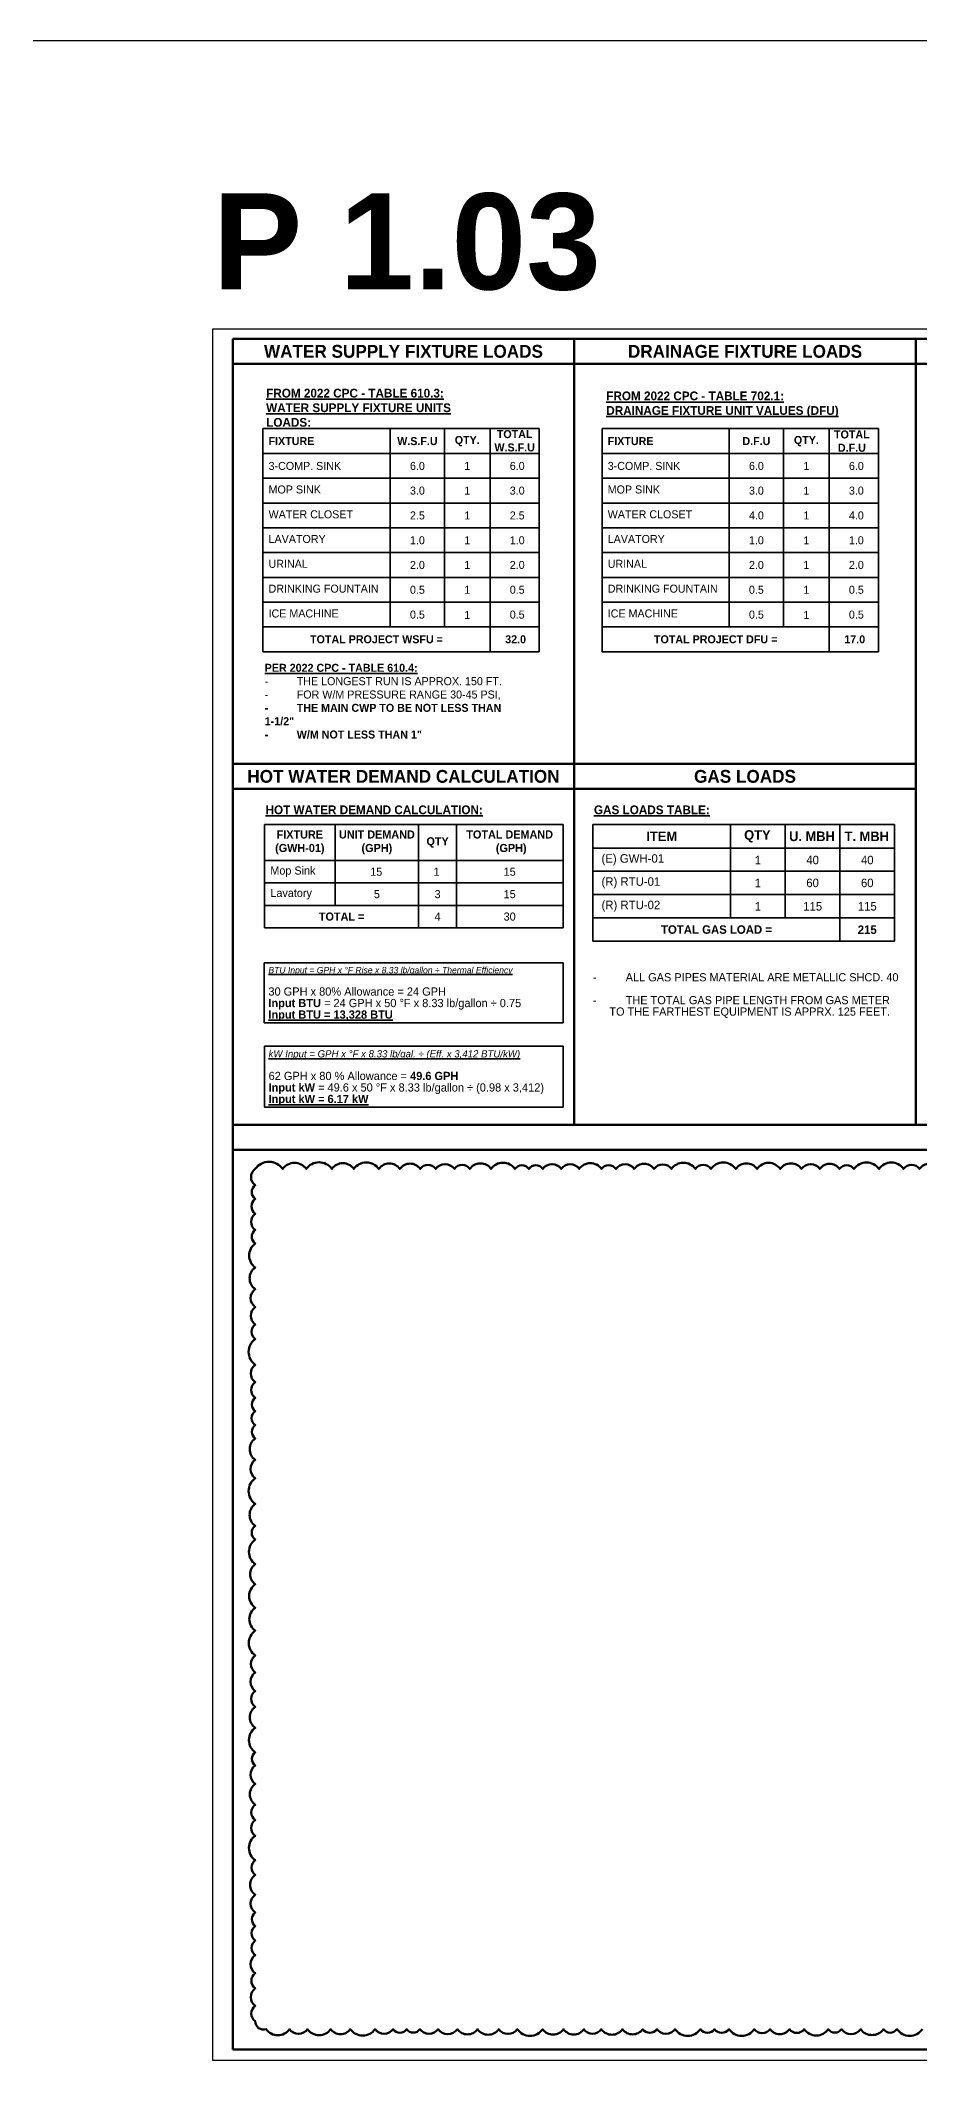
# Model space of a CAD drawing. Header units: inches. Extents: x 2025 to 34930, y -6955 to 4650.
# Drawn here: x 8223 to 8772, y -1678 to -417 of the extents above; entities that cross this region are included whole.
import ezdxf

# ---------------------------------------------------------------- set-up
doc = ezdxf.new("R2010")
doc.units = ezdxf.units.IN
doc.header["$MEASUREMENT"] = 0
doc.layers.get('DEFPOINTS').update_dxf_attribs({"color": 104})
doc.layers.add('PDF-TEXT', color=7, linetype='Continuous', lineweight=35)
doc.layers.add('REV.01', color=1, linetype='Continuous', lineweight=50)
doc.styles.add('BOO', font='GOTHIC.TTF', dxfattribs={"height": 6})
doc.styles.add('Century Gothic', font='GOTHIC.TTF', dxfattribs={"height": 5.3125})
doc.styles.add('Century Gothic_B', font='GOTHICB.TTF', dxfattribs={"height": 6.659722})
doc.styles.add('PDF Arial', font='arial.ttf')
doc.styles.get("Standard").update_dxf_attribs({"font": 'arial.ttf'})
doc.styles.add('Tw Cen MT Condensed', font='TCCM____.TTF')

msp = doc.modelspace()

# ---------------------------------------------------------------- linework, layer by layer
msp.add_line((5037.8, -416.7), (13091.4, -416.7))
at = {"layer": 'DEFPOINTS'}
msp.add_lwpolyline([(8330.7, -596.7), (9797.6, -596.7), (9797.6, -1677.8), (8330.7, -1677.8)], close=True, dxfattribs=at)
at = {"layer": 'PDF-TEXT', "color": 42, "lineweight": 100}
for p, q in [((9095.5, -603.1), (8343.2, -603.1)), ((8343.2, -603.1), (8343.2, -1093.7)), ((8556.4, -603.1), (8556.4, -1093.7)), ((8769.6, -603.1), (8769.6, -1093.7)), ((9787.8, -618.7), (8343.2, -618.7)), ((8769.6, -868.4), (8343.2, -868.4)), ((8343.2, -884), (8769.6, -884)), ((8343.2, -1093.7), (9095.5, -1093.7)), ((8343.2, -1670.8), (8343.2, -1093.7)), ((9787.8, -1109.3), (8343.2, -1109.3)), ((9787.8, -1670.8), (8343.2, -1670.8))]:
    msp.add_line(p, q, dxfattribs=at)
at = {"layer": 'PDF-TEXT'}
for p, q in [((8362.1, -659.1), (8362.1, -798.4)), ((8362.1, -659.1), (8534.6, -659.1)), ((8441.5, -659.1), (8441.5, -782.9)), ((8475.4, -659.1), (8475.4, -782.9)), ((8503.9, -659.1), (8503.9, -798.4)), ((8534.6, -659.1), (8534.6, -798.4)), ((8573.8, -659.1), (8573.8, -798.4)), ((8573.8, -659.1), (8746.3, -659.1)), ((8653.2, -659.1), (8653.2, -782.9)), ((8687.1, -659.1), (8687.1, -782.9)), ((8715.5, -659.1), (8715.5, -798.4)), ((8746.3, -659.1), (8746.3, -798.4)), ((8362.1, -674.6), (8534.6, -674.6)), ((8573.8, -674.6), (8746.3, -674.6)), ((8362.1, -690.1), (8534.6, -690.1)), ((8573.8, -690.1), (8746.3, -690.1)), ((8362.1, -705.6), (8534.6, -705.6)), ((8573.8, -705.6), (8746.3, -705.6)), ((8362.1, -721), (8534.6, -721)), ((8573.8, -721), (8746.3, -721)), ((8362.1, -736.5), (8534.6, -736.5)), ((8573.8, -736.5), (8746.3, -736.5)), ((8362.1, -752), (8534.6, -752)), ((8573.8, -752), (8746.3, -752)), ((8362.1, -767.4), (8534.6, -767.4)), ((8573.8, -767.4), (8746.3, -767.4)), ((8362.1, -782.9), (8534.6, -782.9)), ((8573.8, -782.9), (8746.3, -782.9)), ((8362.1, -798.4), (8534.6, -798.4)), ((8573.8, -798.4), (8746.3, -798.4)), ((8363.1, -906.2), (8549.5, -906.2)), ((8363.1, -906.2), (8363.1, -970.7)), ((8407.1, -906.2), (8407.1, -956.7)), ((8459.2, -906.2), (8459.2, -970.7)), ((8482.8, -906.2), (8482.8, -970.7)), ((8549.5, -906.2), (8549.5, -970.7)), ((8568.1, -906.2), (8756.4, -906.2)), ((8568.1, -906.2), (8568.1, -979)), ((8654, -906.2), (8654, -964.5)), ((8688.1, -906.2), (8688.1, -964.5)), ((8722.2, -906.2), (8722.2, -979)), ((8756.4, -906.2), (8756.4, -979)), ((8363.1, -928.7), (8549.5, -928.7)), ((8568.1, -921), (8756.4, -921)), ((8363.1, -942.7), (8549.5, -942.7)), ((8568.1, -935.3), (8756.4, -935.3)), ((8363.1, -956.7), (8549.5, -956.7)), ((8459.2, -956.7), (8459.2, -970.7)), ((8482.8, -956.7), (8482.8, -970.7)), ((8568.1, -949.9), (8756.4, -949.9)), ((8363.1, -970.7), (8549.5, -970.7)), ((8568.1, -964.5), (8756.4, -964.5)), ((8568.1, -979), (8756.4, -979))]:
    msp.add_line(p, q, dxfattribs=at)
at = {"layer": 'REV.01'}
msp.add_lwpolyline([(8784.5, -1121.2, 0.520567), (8771.9, -1121.2, 0.520567), (8762, -1121.2, 0.520567), (8746.7, -1121.2, 0.520567), (8731, -1121.2, 0.520567), (8722, -1121.2, 0.520567), (8709.7, -1121.2, 0.520567), (8698.3, -1121.2, 0.520567), (8685, -1121.2, 0.520567), (8670.5, -1121.2, 0.520567), (8657.2, -1121.2, 0.520567), (8641.7, -1121.2, 0.520567), (8632, -1121.2, 0.520567), (8617.1, -1121.2, 0.520567), (8606.2, -1121.2, 0.520567), (8593.8, -1121.2, 0.520567), (8582.4, -1121.2, 0.520567), (8573.4, -1121.2, 0.520567), (8559.5, -1121.2, 0.520567), (8548.3, -1121.2, 0.520567), (8536.8, -1121.2, 0.520567), (8528.1, -1121.2, 0.520567), (8519.4, -1121.2, 0.520567), (8504.5, -1121.2, 0.520567), (8491.2, -1121.2, 0.520567), (8481.6, -1121.2, 0.520567), (8469.9, -1121.2, 0.520567), (8460.3, -1121.2, 0.520567), (8447.5, -1121.2, 0.520567), (8434.4, -1121.2, 0.520567), (8418.8, -1121.2, 0.520567), (8405.1, -1121.2, 0.520567), (8389.1, -1121.2, 0.520567), (8374.4, -1121.2, 0.520567), (8357.3, -1121.2, 0.520567), (8357.3, -1131.4, 0.520567), (8357.3, -1139.9, 0.520567), (8357.3, -1149.2, 0.520567), (8357.3, -1159.3, 0.520567), (8357.3, -1167.8, 0.520567), (8357.3, -1182.7, 0.520567), (8357.3, -1196.3, 0.520567), (8357.3, -1207.4, 0.520567), (8357.3, -1218.3, 0.520567), (8357.3, -1227.4, 0.520567), (8357.3, -1243.4, 0.520567), (8357.3, -1254.3, 0.520567), (8357.3, -1264.1, 0.520567), (8357.3, -1272.4, 0.520567), (8357.3, -1281.1, 0.520567), (8357.3, -1289.4, 0.520567), (8357.3, -1302.8, 0.520567), (8357.3, -1314.3, 0.520567), (8357.3, -1330.3, 0.520567), (8357.3, -1344, 0.520567), (8357.3, -1352.6, 0.520567), (8357.3, -1367.9, 0.520567), (8357.3, -1380.5, 0.520567), (8357.3, -1395.1, 0.520567), (8357.3, -1409.4, 0.520567), (8357.3, -1424.9, 0.520567), (8357.3, -1435.5, 0.520567), (8357.3, -1447.1, 0.520567), (8357.3, -1457, 0.520567), (8357.3, -1470.1, 0.520567), (8357.3, -1485.4, 0.520567), (8357.3, -1493.6, 0.520567), (8357.3, -1505.1, 0.520567), (8357.3, -1518.1, 0.520567), (8357.3, -1527.7, 0.520567), (8357.3, -1537.5, 0.520567), (8357.3, -1552.7, 0.520567), (8357.3, -1561.9, 0.520567), (8357.3, -1574.3, 0.520567), (8357.3, -1585.4, 0.520567), (8357.3, -1593.8, 0.520567), (8357.3, -1602.9, 0.520567), (8357.3, -1612, 0.520567), (8357.3, -1623.3, 0.520567), (8357.3, -1632.7, 0.520567), (8357.3, -1643.7, 0.520567), (8357.3, -1653.2, 0.520567), (8364.1, -1658.2, 0.520567), (8378.7, -1658.2, 0.520567), (8389.9, -1658.2, 0.520567), (8404.4, -1658.2, 0.520567), (8416.6, -1658.2, 0.520567), (8432.1, -1658.2, 0.520567), (8443.3, -1658.2, 0.520567), (8451.8, -1658.2, 0.520567), (8460.1, -1658.2, 0.520567), (8471.4, -1658.2, 0.520567), (8483.5, -1658.2, 0.520567), (8496, -1658.2, 0.520567), (8509.3, -1658.2, 0.520567), (8520.8, -1658.2, 0.520567), (8536.7, -1658.2, 0.520567), (8549.7, -1658.2, 0.520567), (8562.4, -1658.2, 0.520567), (8573.3, -1658.2, 0.520567), (8586.6, -1658.2, 0.520567), (8599.1, -1658.2, 0.520567), (8608, -1658.2, 0.520567), (8619.3, -1658.2, 0.520567), (8635.2, -1658.2, 0.520567), (8644, -1658.2, 0.520567), (8652.9, -1658.2, 0.520567), (8668.8, -1658.2, 0.520567), (8678.6, -1658.2, 0.520567), (8690.8, -1658.2, 0.520567), (8699.9, -1658.2, 0.520567), (8715, -1658.2, 0.520567), (8723.2, -1658.2, 0.520567), (8735.2, -1658.2, 0.520567), (8749.4, -1658.2, 0.520567), (8757.8, -1658.2, 0.520567), (8773.7, -1658.2, 0.520567)], format="xyb", dxfattribs=at)

# ---------------------------------------------------------------- texts
at = {"layer": 'DEFPOINTS', "insert": (8330.7, -512.2), "char_height": 60, "attachment_point": 1, "style": 'PDF Arial'}
msp.add_mtext('{\\fArial|b1|i0|c0|p34;P 1.03}', dxfattribs=at)
at = {"layer": 'PDF-TEXT', "color": 42, "char_height": 8, "width": 213.171, "attachment_point": 5, "style": 'Century Gothic_B'}
for s, insert in [('WATER SUPPLY FIXTURE LOADS', (8449.8, -610.9)), ('DRAINAGE FIXTURE LOADS', (8663, -610.9)), ('HOT WATER DEMAND CALCULATION', (8449.8, -876.2)), ('GAS LOADS', (8663, -876.2))]:
    msp.add_mtext(s, dxfattribs=dict(at, insert=insert))
at = {"layer": 'PDF-TEXT', "attachment_point": 1}
for s, insert, char_height, width, line_spacing_factor, style in [('\\pxa0.41152,sm1;{\\fCentury Gothic|b1|i0|c0|p34;\\LFROM 2022 CPC - TABLE 610.3:\\P\\pa0.25;WATER SUPPLY FIXTURE UNITS LOADS:}', (8364.1, -634.2), 5.467, 132.341, 1.399988, 'BOO'), ('\\pxa0.41152,sm1;{\\fCentury Gothic|b1|i0|c0|p34;\\LFROM 2022 CPC - TABLE 702.1:\\P\\pa0.25;DRAINAGE FIXTURE UNIT VALUES (DFU)}', (8576.4, -635.9), 5.468, 174.264, 1.399988, 'BOO'), ('\\pxa0.25;{\\fCentury Gothic|b1|i0|c0|p34;\\LHOT WATER DEMAND CALCULATION:}', (8363.7, -894.3), 5.467, 175.482, 1.399988, 'BOO'), ('{\\fCentury Gothic|b1|i0|c0|p34;\\LGAS LOADS TABLE:}', (8568.7, -894.3), 5.467, 187.272, 1.399988, 'BOO'), ('\\pxi-2,l2,t0;{\\fCentury Gothic|b0|i0|c0|p34;-^IALL GAS PIPES MATERIAL ARE METALLIC SHCD. 40\\P\\pi0,l0,ql,tz;\\P\\pi-2,l2,q*,t0;-^ITHE TOTAL GAS PIPE LENGTH FROM GAS METER TO THE FARTHEST EQUIPMENT IS APPRX. 125 FEET.}', (8568.1, -999), 5.103, 195.704, 0.839796, 'PDF Arial')]:
    msp.add_mtext(s, dxfattribs=dict(at, insert=insert, char_height=char_height, width=width, line_spacing_factor=line_spacing_factor, style=style))
at = {"layer": 'PDF-TEXT'}
for s, insert, char_height, width, attachment_point, style in [('FIXTURE ', (8365.6, -666.9), 4.99, 75.914, 4, 'Century Gothic_B'), ('W.S.F.U', (8458.5, -666.9), 4.99, 33.957, 5, 'Century Gothic_B'), ('QTY.', (8489.6, -666.9), 4.99, 28.422, 5, 'Century Gothic_B'), ('\\pxqc;TOTAL\\PW.S.F.U', (8519.2, -666.7), 4.995, 30.738, 5, 'Century Gothic_B'), ('FIXTURE ', (8577.3, -666.9), 4.99, 75.914, 4, 'Century Gothic_B'), ('D.F.U', (8670.1, -666.9), 4.99, 33.957, 5, 'Century Gothic_B'), ('QTY.', (8701.3, -666.9), 4.99, 28.422, 5, 'Century Gothic_B'), ('\\pxqc;TOTAL\\PD.F.U', (8729.7, -666.9), 4.995, 28.377, 5, 'Century Gothic_B'), ('{\\fCentury Gothic|b0|i0|c0|p34;3-COMP. SINK}', (8365.6, -682.4), 4.995, 75.914, 4, 'Century Gothic_B'), ('{\\fCentury Gothic|b0|i0|c0|p34;6.0}', (8458.5, -682.4), 4.995, 33.957, 5, 'Century Gothic_B'), ('{\\fCentury Gothic|b0|i0|c0|p34;1}', (8489.6, -682.4), 4.995, 28.422, 5, 'Century Gothic_B'), ('{\\fCentury Gothic|b0|i0|c0|p34;6.0}', (8520.8, -682.4), 4.995, 33.957, 5, 'Century Gothic_B'), ('{\\fCentury Gothic|b0|i0|c0|p34;3-COMP. SINK}', (8577.3, -682.4), 4.995, 75.914, 4, 'Century Gothic_B'), ('{\\fCentury Gothic|b0|i0|c0|p34;6.0}', (8670.1, -682.4), 4.995, 33.957, 5, 'Century Gothic_B'), ('{\\fCentury Gothic|b0|i0|c0|p34;1}', (8701.3, -682.4), 4.995, 28.422, 5, 'Century Gothic_B'), ('{\\fCentury Gothic|b0|i0|c0|p34;6.0}', (8732.5, -682.4), 4.995, 33.957, 5, 'Century Gothic_B'), ('{\\fCentury Gothic|b0|i0|c0|p34;MOP SINK}', (8365.6, -697.1), 4.995, 75.914, 4, 'Century Gothic_B'), ('{\\fCentury Gothic|b0|i0|c0|p34;3.0}', (8458.5, -697.8), 4.995, 33.957, 5, 'Century Gothic_B'), ('{\\fCentury Gothic|b0|i0|c0|p34;1}', (8489.6, -697.8), 4.995, 28.422, 5, 'Century Gothic_B'), ('{\\fCentury Gothic|b0|i0|c0|p34;3.0}', (8520.8, -697.8), 4.995, 33.957, 5, 'Century Gothic_B'), ('{\\fCentury Gothic|b0|i0|c0|p34;MOP SINK}', (8577.3, -697.1), 4.995, 75.914, 4, 'Century Gothic_B'), ('{\\fCentury Gothic|b0|i0|c0|p34;3.0}', (8670.1, -697.8), 4.995, 33.957, 5, 'Century Gothic_B'), ('{\\fCentury Gothic|b0|i0|c0|p34;1}', (8701.3, -697.8), 4.995, 28.422, 5, 'Century Gothic_B'), ('{\\fCentury Gothic|b0|i0|c0|p34;3.0}', (8732.5, -697.8), 4.995, 33.957, 5, 'Century Gothic_B'), ('{\\fCentury Gothic|b0|i0|c0|p34;WATER CLOSET}', (8365.6, -712.6), 4.995, 75.914, 4, 'Century Gothic_B'), ('{\\fCentury Gothic|b0|i0|c0|p34;2.5}', (8458.5, -713.3), 4.995, 33.957, 5, 'Century Gothic_B'), ('{\\fCentury Gothic|b0|i0|c0|p34;1}', (8489.6, -713.3), 4.995, 28.422, 5, 'Century Gothic_B'), ('{\\fCentury Gothic|b0|i0|c0|p34;2.5}', (8520.8, -713.3), 4.995, 33.957, 5, 'Century Gothic_B'), ('{\\fCentury Gothic|b0|i0|c0|p34;WATER CLOSET}', (8577.3, -712.6), 4.995, 75.914, 4, 'Century Gothic_B'), ('{\\fCentury Gothic|b0|i0|c0|p34;4.0}', (8670.1, -713.3), 4.995, 33.957, 5, 'Century Gothic_B'), ('{\\fCentury Gothic|b0|i0|c0|p34;1}', (8701.3, -713.3), 4.995, 28.422, 5, 'Century Gothic_B'), ('{\\fCentury Gothic|b0|i0|c0|p34;4.0}', (8732.5, -713.3), 4.995, 33.957, 5, 'Century Gothic_B'), ('{\\fCentury Gothic|b0|i0|c0|p34;LAVATORY}', (8365.6, -728), 4.995, 75.914, 4, 'Century Gothic_B'), ('{\\fCentury Gothic|b0|i0|c0|p34;1.0}', (8458.5, -728.8), 4.995, 33.957, 5, 'Century Gothic_B'), ('{\\fCentury Gothic|b0|i0|c0|p34;1}', (8489.6, -728.8), 4.995, 28.422, 5, 'Century Gothic_B'), ('{\\fCentury Gothic|b0|i0|c0|p34;1.0}', (8520.8, -728.8), 4.995, 33.957, 5, 'Century Gothic_B'), ('{\\fCentury Gothic|b0|i0|c0|p34;LAVATORY}', (8577.3, -728), 4.995, 75.914, 4, 'Century Gothic_B'), ('{\\fCentury Gothic|b0|i0|c0|p34;1.0}', (8670.1, -728.8), 4.995, 33.957, 5, 'Century Gothic_B'), ('{\\fCentury Gothic|b0|i0|c0|p34;1}', (8701.3, -728.8), 4.995, 28.422, 5, 'Century Gothic_B'), ('{\\fCentury Gothic|b0|i0|c0|p34;1.0}', (8732.5, -728.8), 4.995, 33.957, 5, 'Century Gothic_B'), ('{\\fCentury Gothic|b0|i0|c0|p34;URINAL}', (8365.6, -743.5), 4.995, 75.914, 4, 'Century Gothic_B'), ('\\pxt4;{\\fCentury Gothic|b0|i0|c0|p34;2.0}', (8458.5, -744.2), 4.995, 33.957, 5, 'Century Gothic_B'), ('{\\fCentury Gothic|b0|i0|c0|p34;1}', (8489.6, -744.2), 4.995, 28.422, 5, 'Century Gothic_B'), ('\\pxt4;{\\fCentury Gothic|b0|i0|c0|p34;2.0}', (8520.8, -744.2), 4.995, 33.957, 5, 'Century Gothic_B'), ('{\\fCentury Gothic|b0|i0|c0|p34;URINAL}', (8577.3, -743.5), 4.995, 75.914, 4, 'Century Gothic_B'), ('\\pxt4;{\\fCentury Gothic|b0|i0|c0|p34;2.0}', (8670.1, -744.2), 4.995, 33.957, 5, 'Century Gothic_B'), ('{\\fCentury Gothic|b0|i0|c0|p34;1}', (8701.3, -744.2), 4.995, 28.422, 5, 'Century Gothic_B'), ('\\pxt4;{\\fCentury Gothic|b0|i0|c0|p34;2.0}', (8732.5, -744.2), 4.995, 33.957, 5, 'Century Gothic_B'), ('{\\fCentury Gothic|b0|i0|c0|p34;DRINKING FOUNTAIN}', (8365.6, -759), 4.995, 75.914, 4, 'Century Gothic_B'), ('{\\fCentury Gothic|b0|i0|c0|p34;DRINKING FOUNTAIN}', (8577.3, -759), 4.995, 75.914, 4, 'Century Gothic_B'), ('{\\fCentury Gothic|b0|i0|c0|p34;0.5}', (8458.5, -759.7), 4.995, 33.957, 5, 'Century Gothic_B'), ('{\\fCentury Gothic|b0|i0|c0|p34;1}', (8489.6, -759.7), 4.995, 28.422, 5, 'Century Gothic_B'), ('{\\fCentury Gothic|b0|i0|c0|p34;0.5}', (8520.8, -759.7), 4.995, 33.957, 5, 'Century Gothic_B'), ('{\\fCentury Gothic|b0|i0|c0|p34;0.5}', (8670.1, -759.7), 4.995, 33.957, 5, 'Century Gothic_B'), ('{\\fCentury Gothic|b0|i0|c0|p34;1}', (8701.3, -759.7), 4.995, 28.422, 5, 'Century Gothic_B'), ('{\\fCentury Gothic|b0|i0|c0|p34;0.5}', (8732.5, -759.7), 4.995, 33.957, 5, 'Century Gothic_B'), ('{\\fCentury Gothic|b0|i0|c0|p34;ICE MACHINE}', (8365.6, -774.5), 4.995, 75.914, 4, 'Century Gothic_B'), ('{\\fCentury Gothic|b0|i0|c0|p34;0.5}', (8458.5, -775.2), 4.995, 33.957, 5, 'Century Gothic_B'), ('{\\fCentury Gothic|b0|i0|c0|p34;1}', (8489.6, -775.4), 4.995, 28.422, 5, 'Century Gothic_B'), ('{\\fCentury Gothic|b0|i0|c0|p34;0.5}', (8520.8, -775.2), 4.995, 33.957, 5, 'Century Gothic_B'), ('{\\fCentury Gothic|b0|i0|c0|p34;ICE MACHINE}', (8577.3, -774.5), 4.995, 75.914, 4, 'Century Gothic_B'), ('{\\fCentury Gothic|b0|i0|c0|p34;0.5}', (8670.1, -775.2), 4.995, 33.957, 5, 'Century Gothic_B'), ('{\\fCentury Gothic|b0|i0|c0|p34;1}', (8701.3, -775.4), 4.995, 28.422, 5, 'Century Gothic_B'), ('{\\fCentury Gothic|b0|i0|c0|p34;0.5}', (8732.5, -775.2), 4.995, 33.957, 5, 'Century Gothic_B'), ('\\pxqc;TOTAL PROJECT WSFU =', (8362.1, -790.6), 4.995, 141.724, 4, 'Century Gothic_B'), ('32.0', (8519.8, -790.6), 4.99, 30.738, 5, 'Century Gothic_B'), ('\\pxqc;TOTAL PROJECT DFU =', (8573.8, -790.6), 4.995, 141.724, 4, 'Century Gothic_B'), ('17.0', (8731.5, -790.6), 4.99, 30.738, 5, 'Century Gothic_B'), ('{\\LPER 2022 CPC - TABLE 610.4:\\P\\pxi-1,l1,t4;\\fCentury Gothic|b0|i0|c0|p34;\\l-^ITHE LONGEST RUN IS APPROX. 150 FT.\\P-^IFOR W/M PRESSURE RANGE 30-45 PSI,\\P}-^ITHE MAIN CWP TO BE NOT LESS THAN 1-1/2"\\P-^IW/M NOT LESS THAN 1"', (8363.2, -805.9), 4.995, 149.832, 1, 'Century Gothic_B'), ('\\pxqc;{\\fCentury Gothic|b1|i0|c0|p34;ITEM}', (8611, -913.6), 6, 85.873, 5, 'Tw Cen MT Condensed'), ('{\\fCentury Gothic|b1|i0|c0|p34;QTY}', (8670.7, -913.6), 6, 33.483, 5, 'Tw Cen MT Condensed'), ('{\\fCentury Gothic|b1|i0|c0|p34;U. MBH}', (8704.8, -913.6), 6, 33.483, 5, 'Tw Cen MT Condensed'), ('{\\fCentury Gothic|b1|i0|c0|p34;T. MBH}', (8739, -913.6), 6, 33.483, 5, 'Tw Cen MT Condensed'), ('\\pxi1;(E) GWH-01', (8568.1, -928.2), 5.312, 85.873, 4, 'Century Gothic'), ('\\pxqc;1', (8671, -928.4), 5.31, 34.137, 5, 'Century Gothic'), ('\\pxqc;40', (8705.2, -928.4), 5.31, 34.137, 5, 'Century Gothic'), ('\\pxqc;40', (8739.3, -928.4), 5.31, 34.137, 5, 'Century Gothic'), ('\\pxi1;(R) RTU-01', (8568.1, -942.6), 5.312, 85.873, 4, 'Century Gothic'), ('1', (8671, -942.7), 5.31, 34.137, 5, 'Century Gothic'), ('60', (8705.2, -942.7), 5.31, 34.137, 5, 'Century Gothic'), ('60', (8739.3, -942.7), 5.31, 34.137, 5, 'Century Gothic'), ('\\pxi1;(R) RTU-02', (8568.1, -957.2), 5.312, 85.873, 4, 'Century Gothic'), ('\\pxqc;1', (8671, -957.3), 5.31, 34.137, 5, 'Century Gothic'), ('\\pxqc;115', (8705.2, -957.3), 5.31, 34.137, 5, 'Century Gothic'), ('\\pxqc;115', (8739.3, -957.3), 5.31, 34.137, 5, 'Century Gothic'), ('\\pxqc;{\\fCentury Gothic|b1|i0|c0|p34;TOTAL GAS LOAD =}', (8645.2, -971.8), 5.312, 154.147, 5, 'Century Gothic'), ('\\pxqc;{\\fCentury Gothic|b1|i0|c0|p34;215}', (8739.3, -971.9), 5.312, 34.137, 5, 'Century Gothic')]:
    msp.add_mtext(s, dxfattribs=dict(at, insert=insert, char_height=char_height, width=width, attachment_point=attachment_point, style=style))
at = {"layer": 'PDF-TEXT', "char_height": 5.057}
for s, insert, width, attachment_point in [('{\\fCentury Gothic|b1|i0|c0|p34;FIXTURE \\P(GWH-01)}', (8385.1, -917.4), 44.04, 5), ('{\\fCentury Gothic|b1|i0|c0|p34;UNIT DEMAND (GPH)}', (8433.2, -917.4), 52.126, 5), ('{\\fCentury Gothic|b1|i0|c0;QTY', (8471.1, -917.4), 34.825, 5), ('{\\fCentury Gothic|b1|i0|c0|p34;TOTAL DEMAND\\P (GPH)}', (8516.1, -917.4), 66.745, 5), ('{\\fCentury Gothic|b0|i0|c0|p34;Mop Sink}', (8366.7, -935.7), 40.399, 4), ('{\\fCentury Gothic|b0|i0|c0|p34;15}', (8432.8, -935.7), 52.126, 5), ('{\\fCentury Gothic|b0|i0|c0;1', (8470.5, -935.7), 24.534, 5), ('{\\fCentury Gothic|b0|i0|c0|p34;15}', (8516.1, -935.7), 66.745, 5), ('{\\fCentury Gothic|b0|i0|c0;Lavatory', (8366.7, -949.7), 40.399, 4), ('{\\fCentury Gothic|b0|i0|c0|p34;5}', (8433.2, -949.7), 52.126, 5), ('{\\fCentury Gothic|b0|i0|c0|p34;3}', (8471.1, -949.7), 24.534, 5), ('{\\fCentury Gothic|b0|i0|c0|p34;15}', (8516.1, -949.7), 66.745, 5), ('{\\fCentury Gothic|b1|i0|c0|p34;TOTAL =}', (8411.2, -963.7), 96.166, 5), ('{\\fCentury Gothic|b0|i0|c0|p34;4}', (8471.1, -963.7), 24.534, 5), ('{\\fCentury Gothic|b0|i0|c0|p34;30}', (8516.1, -963.7), 66.745, 5)]:
    msp.add_mtext(s, dxfattribs=dict(at, insert=insert, width=width, attachment_point=attachment_point))
at = {"layer": 'PDF-TEXT', "char_height": 5.1333, "width": 181.369, "attachment_point": 1, "line_spacing_factor": 0.839796, "style": 'PDF Arial', "bg_fill": 16, "box_fill_scale": 1.5, "bg_fill_color": 256, "bg_fill_transparency": 0}
for s, insert in [('{\\fCentury Gothic|b0|i1|c0|p34;\\H0.77922x;\\LBTU Input = GPH x %%DF Rise x 8.33 lb/gallon ÷ Thermal Efficiency\\P\\fCentury Gothic|b0|i0|c0|p34;\\H1.28333x;\\l\\P30 GPH x 80% Allowance = 24 GPH\\P\\fCentury Gothic|b1|i0|c0|p34;Input BTU \\fCentury Gothic|b0|i0|c0|p34;= 24 GPH x 50 %%DF x 8.33 lb/gallon ÷ 0.75 \\fCentury Gothic|b1|i1|c0|p34;\\L\\O\\P\\fCentury Gothic|b1|i0|c0|p34;\\oInput BTU = 13,328 BTU}', (8365.5, -995.1)), ('{\\fCentury Gothic|b0|i1|c0|p34;\\H0.87662x;\\LkW Input = GPH x %%DF x 8.33 lb/gal. ÷ (Eff. x 3,412 BTU/kW)\\P\\fCentury Gothic|b0|i0|c0|p34;\\H1.14075x;\\l\\P62 GPH x 80 % Allowance = \\fCentury Gothic|b1|i0|c0|p34;49.6 GPH\\fCentury Gothic|b0|i0|c0|p34;\\P\\fCentury Gothic|b1|i0|c0|p34;Input kW\\fCentury Gothic|b0|i0|c0|p34; = 49.6 x 50 %%DF x 8.33 lb/gallon ÷ (0.98 x 3,412)\\P\\fCentury Gothic|b1|i0|c0|p34;\\LInput kW\\fCentury Gothic|b0|i0|c0|p34; \\fCentury Gothic|b1|i0|c0|p34;= 6.17 kW}', (8365.6, -1047.1))]:
    msp.add_mtext(s, dxfattribs=dict(at, insert=insert))

doc.saveas('drawing.dxf')
